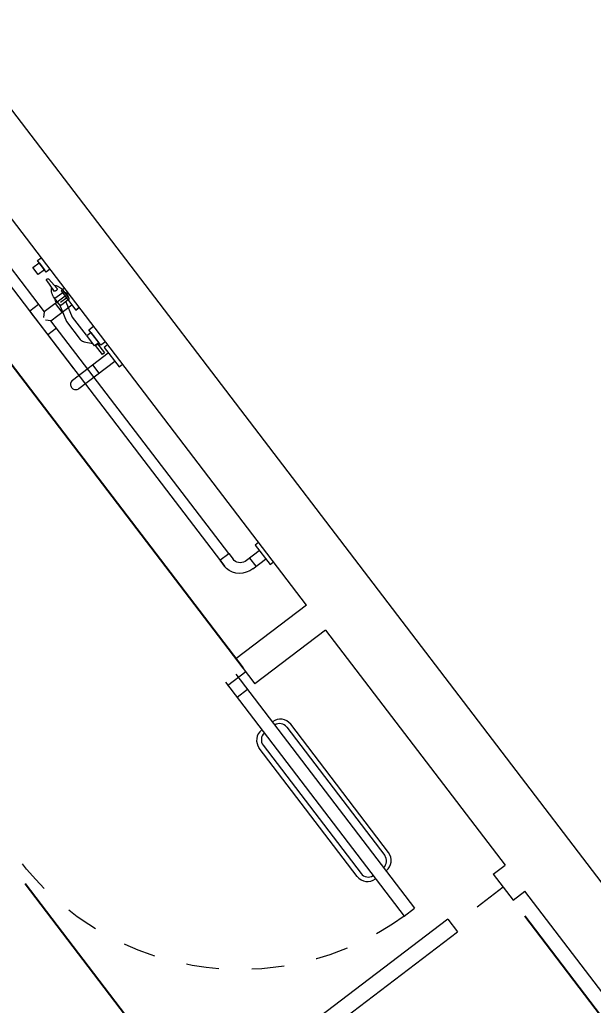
# Model space of a CAD drawing. Header units: metres. Extents: x 1384 to 1901, y 1501 to 2216.
# Drawn here: x 1466.201 to 1467.952, y 2116.091 to 2119.103 of the extents above; entities that cross this region are included whole.
import ezdxf

# ---------------------------------------------------------------- set-up
doc = ezdxf.new("R2010")
doc.units = ezdxf.units.M
doc.header["$LTSCALE"] = 0.05
doc.header["$PDMODE"] = 3
doc.linetypes.add('CONTINUA', pattern=[0])
doc.linetypes.add('TRATTEGGIATA', pattern=[0.75, 0.5, -0.25])
for name, color, linetype, lineweight in [('Cotas Nave 2', 250, 'CONTINUA', 15), ('mobiliario', 253, 'CONTINUA', 15), ('Pared Fuego', 81, 'CONTINUA', 15), ('Puertas', 4, 'CONTINUA', 15), ('Tabiques', 241, 'CONTINUA', 15), ('Zonas abiertas', 50, 'CONTINUA', 15)]:
    doc.layers.add(name, color=color, linetype=linetype, lineweight=lineweight)
doc.styles.add('ROMANT', font='ROMANT', dxfattribs={"width": 0.85})
doc.dimstyles.new('1-50-GENERAL', dxfattribs={"dimtxt": 0.38, "dimasz": 0.4, "dimexe": 0.18, "dimexo": 0.06, "dimgap": 0.09, "dimtad": 0, "dimdec": 1, "dimzin": 0, "dimdsep": 46, "dimtxsty": 'ROMANT', "dimcen": 0.09, "dimadec": 0, "dimazin": 0, "dimtfac": 1, "dimtdec": 1, "dimtix": 1, "dimtofl": 0, "dimtmove": 0, "dimatfit": 3, "dimfxl": 0, "dimtolj": 1, "dimtzin": 0, "dimarcsym": 0})

# ---------------------------------------------------------------- blocks, each defined once
blk = doc.blocks.new('*D258')
at = {"layer": 'Cotas Nave 2', "color": 0, "lineweight": -2, "transparency": 16777216}
for p, q in [((1452.4409, 2163.6844), (1458.0727, 2167.9789)), ((1458.1721, 2167.5516), (1479.2994, 2139.8456)), ((1502.3652, 2109.5977), (1481.0039, 2137.6104)), ((1496.6209, 2104.7143), (1502.7508, 2109.3887))]:
    blk.add_line(p, q, dxfattribs=at)
at = {"layer": 'Cotas Nave 2', "color": 0, "transparency": 16777216}
for points in [[(1458.2251, 2167.5921), (1458.1191, 2167.5112), (1457.9295, 2167.8697)], [(1502.4182, 2109.6381), (1502.3122, 2109.5573), (1502.6077, 2109.2796)]]:
    blk.add_solid(points, dxfattribs=at)
at = {"layer": 'Defpoints', "color": 0, "transparency": 16777216}
for p in [(1457.9295, 2167.8697), (1452.3932, 2163.648), (1496.5732, 2104.678)]:
    blk.add_point(p, dxfattribs=at)
at = {"layer": 'Cotas Nave 2', "color": 0, "transparency": 16777216, "insert": (1480.1517, 2138.728), "char_height": 1, "attachment_point": 5, "rotation": 307.3275, "style": 'ROMANT'}
blk.add_mtext('\\A1;73.7', dxfattribs=at)
blk = doc.blocks.new('*D280')
at = {"layer": 'Cotas Nave 2', "color": 0, "lineweight": -2, "transparency": 16777216}
for p, q in [((1451.6493, 2127.6147), (1442.9648, 2121.0908)), ((1443.349, 2120.8791), (1455.8204, 2104.2774)), ((1470.0045, 2085.396), (1457.533, 2101.9976)), ((1478.7852, 2091.4919), (1470.1008, 2084.968))]:
    blk.add_line(p, q, dxfattribs=at)
at = {"layer": 'Cotas Nave 2', "color": 0, "transparency": 16777216}
for points in [[(1443.4023, 2120.9191), (1443.2957, 2120.839), (1443.1087, 2121.1989)], [(1470.0578, 2085.436), (1469.9512, 2085.3559), (1470.2447, 2085.0761)]]:
    blk.add_solid(points, dxfattribs=at)
at = {"layer": 'Defpoints', "color": 0, "transparency": 16777216}
for p in [(1451.6972, 2127.6507), (1478.8332, 2091.528), (1470.2447, 2085.0761)]:
    blk.add_point(p, dxfattribs=at)
at = {"layer": 'Cotas Nave 2', "color": 0, "transparency": 16777216, "insert": (1456.6767, 2103.1375), "char_height": 1, "attachment_point": 5, "rotation": 306.9145, "style": 'ROMANT'}
blk.add_mtext('\\A1;45.2', dxfattribs=at)
blk = doc.blocks.new('*D281')
at = {"layer": 'Cotas Nave 2', "color": 0, "lineweight": -2, "transparency": 16777216}
for p, q in [((1429.0052, 2146.2119), (1424.0845, 2142.5154)), ((1424.4687, 2142.3037), (1445.4929, 2114.3168)), ((1468.2237, 2084.0582), (1447.1813, 2112.0693)), ((1473.2407, 2087.3268), (1468.32, 2083.6303))]:
    blk.add_line(p, q, dxfattribs=at)
at = {"layer": 'Cotas Nave 2', "color": 0, "transparency": 16777216}
for points in [[(1424.522, 2142.3438), (1424.4154, 2142.2637), (1424.2284, 2142.6235)], [(1468.277, 2084.0982), (1468.1704, 2084.0182), (1468.4639, 2083.7384)]]:
    blk.add_solid(points, dxfattribs=at)
at = {"layer": 'Defpoints', "color": 0, "transparency": 16777216}
for p in [(1429.0532, 2146.248), (1473.2887, 2087.3628), (1468.4639, 2083.7384)]:
    blk.add_point(p, dxfattribs=at)
at = {"layer": 'Cotas Nave 2', "color": 0, "transparency": 16777216, "insert": (1446.3371, 2113.193), "char_height": 1, "attachment_point": 5, "rotation": 306.9145, "style": 'ROMANT'}
blk.add_mtext('\\A1;73.6', dxfattribs=at)
blk = doc.blocks.new('*D295')
at = {"layer": 'Cotas Nave 2', "color": 0, "lineweight": -2, "transparency": 16777216}
for p, q in [((1467.7439, 2116.364), (1468.8654, 2114.8933)), ((1466.7499, 2115.6061), (1467.8714, 2114.1354)), ((1468.7562, 2115.0365), (1469.0743, 2115.279)), ((1468.0803, 2114.521), (1468.4381, 2114.7939))]:
    blk.add_line(p, q, dxfattribs=at)
at = {"layer": 'Cotas Nave 2', "color": 0, "transparency": 16777216}
for points in [[(1468.3977, 2114.8469), (1468.4786, 2114.7409), (1468.7562, 2115.0365)], [(1468.0399, 2114.5741), (1468.1207, 2114.468), (1467.7622, 2114.2785)]]:
    blk.add_solid(points, dxfattribs=at)
at = {"layer": 'Defpoints', "color": 0, "transparency": 16777216}
for p in [(1467.7075, 2116.4117), (1466.7135, 2115.6538), (1467.7622, 2114.2785)]:
    blk.add_point(p, dxfattribs=at)
at = {"layer": 'Cotas Nave 2', "color": 0, "transparency": 16777216, "insert": (1469.6649, 2115.7293), "char_height": 0.75, "attachment_point": 5, "rotation": 37.3275, "style": 'ROMANT'}
blk.add_mtext('\\A1;1.3', dxfattribs=at)
blk = doc.blocks.new('*D305')
at = {"layer": 'Cotas Nave 2', "color": 0, "lineweight": -2, "transparency": 16777216}
for p, q in [((1466.2177, 2116.4626), (1470.5941, 2110.7235)), ((1465.6021, 2115.9932), (1469.9785, 2110.2541)), ((1470.803, 2111.1092), (1471.1211, 2111.3518)), ((1469.5512, 2110.1547), (1469.2332, 2109.9121))]:
    blk.add_line(p, q, dxfattribs=at)
at = {"layer": 'Cotas Nave 2', "color": 0, "transparency": 16777216}
for points in [[(1470.7626, 2111.1622), (1470.8435, 2111.0562), (1470.485, 2110.8667)], [(1469.5108, 2110.2077), (1469.5917, 2110.1016), (1469.8693, 2110.3972)]]:
    blk.add_solid(points, dxfattribs=at)
at = {"layer": 'Defpoints', "color": 0, "transparency": 16777216}
for p in [(1466.1814, 2116.5104), (1465.5657, 2116.0409), (1470.485, 2110.8667)]:
    blk.add_point(p, dxfattribs=at)
at = {"layer": 'Cotas Nave 2', "color": 0, "transparency": 16777216, "insert": (1471.7358, 2111.8205), "char_height": 0.75, "attachment_point": 5, "rotation": 37.3275, "style": 'ROMANT'}
blk.add_mtext('\\A1;0.8', dxfattribs=at)
blk = doc.blocks.new('*D306')
at = {"layer": 'Cotas Nave 2', "color": 0, "lineweight": -2, "transparency": 16777216}
for p, q in [((1465.1987, 2119.9896), (1465.5168, 2120.2321)), ((1466.8832, 2117.121), (1464.7715, 2119.8902)), ((1466.145, 2116.5581), (1464.0333, 2119.3273)), ((1463.8244, 2118.9416), (1463.5063, 2118.699))]:
    blk.add_line(p, q, dxfattribs=at)
at = {"layer": 'Cotas Nave 2', "color": 0, "transparency": 16777216}
for points in [[(1465.1583, 2120.0426), (1465.2391, 2119.9366), (1464.8806, 2119.747)], [(1463.7839, 2118.9946), (1463.8648, 2118.8886), (1464.1424, 2119.1841)]]:
    blk.add_solid(points, dxfattribs=at)
at = {"layer": 'Defpoints', "color": 0, "transparency": 16777216}
for p in [(1464.1424, 2119.1841), (1466.9195, 2117.0733), (1466.1814, 2116.5104)]:
    blk.add_point(p, dxfattribs=at)
at = {"layer": 'Cotas Nave 2', "color": 0, "transparency": 16777216, "insert": (1466.1315, 2120.7009), "char_height": 0.75, "attachment_point": 5, "rotation": 37.3275, "style": 'ROMANT'}
blk.add_mtext('\\A1;0.9', dxfattribs=at)
blk = doc.blocks.new('*D307')
at = {"layer": 'Cotas Nave 2', "color": 0, "lineweight": -2, "transparency": 16777216}
for p, q in [((1469.8763, 2123.771), (1466.8083, 2121.4314)), ((1467.194, 2121.2225), (1470.2732, 2117.1845)), ((1475.0078, 2110.9756), (1471.9286, 2115.0136)), ((1478.1752, 2112.8879), (1475.1073, 2110.5484))]:
    blk.add_line(p, q, dxfattribs=at)
at = {"layer": 'Cotas Nave 2', "color": 0, "transparency": 16777216}
for points in [[(1467.247, 2121.2629), (1467.141, 2121.1821), (1466.9514, 2121.5406)], [(1475.0609, 2111.016), (1474.9548, 2110.9352), (1475.2504, 2110.6575)]]:
    blk.add_solid(points, dxfattribs=at)
at = {"layer": 'Defpoints', "color": 0, "transparency": 16777216}
for p in [(1469.924, 2123.8073), (1466.9514, 2121.5406), (1478.223, 2112.9243)]:
    blk.add_point(p, dxfattribs=at)
at = {"layer": 'Cotas Nave 2', "color": 0, "transparency": 16777216, "insert": (1471.1009, 2116.0991), "char_height": 1, "attachment_point": 5, "rotation": 307.3275, "style": 'ROMANT'}
blk.add_mtext('\\A1;13.7', dxfattribs=at)

msp = doc.modelspace()

# ---------------------------------------------------------------- linework, layer by layer
at = {"layer": 'mobiliario'}
for p, q in [((1465.8365, 2118.7863), (1466.2759, 2118.2101)), ((1465.8096, 2118.7658), (1466.3648, 2118.0377)), ((1466.2552, 2118.3671), (1466.2667, 2118.3759)), ((1466.2819, 2118.3321), (1466.2552, 2118.3671)), ((1466.241, 2118.3454), (1466.2604, 2118.3602)), ((1466.2572, 2118.3242), (1466.241, 2118.3454)), ((1466.2766, 2118.339), (1466.2572, 2118.3242)), ((1466.2604, 2118.3602), (1466.2766, 2118.339)), ((1466.2934, 2118.3409), (1466.2819, 2118.3321)), ((1466.2832, 2118.308), (1466.2833, 2118.3087)), ((1466.2832, 2118.3073), (1466.2832, 2118.308)), ((1466.2834, 2118.3066), (1466.2832, 2118.3073)), ((1466.2833, 2118.3087), (1466.2835, 2118.3093)), ((1466.2836, 2118.306), (1466.2834, 2118.3066)), ((1466.2835, 2118.3093), (1466.2838, 2118.3099)), ((1466.284, 2118.3054), (1466.2836, 2118.306)), ((1466.2838, 2118.3099), (1466.2842, 2118.3105)), ((1466.284, 2118.3054), (1466.3039, 2118.2751)), ((1466.2842, 2118.3105), (1466.2848, 2118.3109)), ((1466.2848, 2118.3109), (1466.2853, 2118.3113)), ((1466.2853, 2118.3113), (1466.286, 2118.3116)), ((1466.286, 2118.3116), (1466.2866, 2118.3117)), ((1466.2866, 2118.3117), (1466.2873, 2118.3117)), ((1466.2873, 2118.3117), (1466.288, 2118.3116)), ((1466.288, 2118.3116), (1466.2887, 2118.3114)), ((1466.2887, 2118.3114), (1466.2893, 2118.3111)), ((1466.2893, 2118.3111), (1466.2898, 2118.3107)), ((1466.2898, 2118.3107), (1466.2903, 2118.3102)), ((1466.2903, 2118.3102), (1466.3142, 2118.283)), ((1466.2978, 2118.2767), (1466.2979, 2118.2781)), ((1466.2979, 2118.2752), (1466.2978, 2118.2767)), ((1466.2979, 2118.2781), (1466.298, 2118.2795)), ((1466.298, 2118.2737), (1466.2979, 2118.2752)), ((1466.298, 2118.2795), (1466.2983, 2118.2808)), ((1466.2983, 2118.2808), (1466.2986, 2118.282)), ((1466.3045, 2118.2745), (1466.3039, 2118.2751)), ((1466.3052, 2118.274), (1466.3045, 2118.2745)), ((1466.3103, 2118.2899), (1466.309, 2118.2899)), ((1466.3109, 2118.2742), (1466.3101, 2118.2737)), ((1466.3116, 2118.2898), (1466.3103, 2118.2899)), ((1466.3133, 2118.276), (1466.3109, 2118.2742)), ((1466.313, 2118.2896), (1466.3116, 2118.2898)), ((1466.3143, 2118.2893), (1466.313, 2118.2896)), ((1466.3139, 2118.2766), (1466.3133, 2118.276)), ((1466.3144, 2118.2773), (1466.3139, 2118.2766)), ((1466.3142, 2118.283), (1466.3147, 2118.2823)), ((1466.3157, 2118.2888), (1466.3143, 2118.2893)), ((1466.3149, 2118.2781), (1466.3144, 2118.2773)), ((1466.3147, 2118.2823), (1466.315, 2118.2815)), ((1466.3151, 2118.2789), (1466.3149, 2118.2781)), ((1466.315, 2118.2815), (1466.3152, 2118.2806)), ((1466.3152, 2118.2798), (1466.3151, 2118.2789)), ((1466.3152, 2118.2806), (1466.3152, 2118.2798)), ((1466.3171, 2118.2883), (1466.3157, 2118.2888)), ((1466.3186, 2118.2877), (1466.3171, 2118.2883)), ((1466.32, 2118.2869), (1466.3186, 2118.2877)), ((1466.3215, 2118.2861), (1466.32, 2118.2869)), ((1466.323, 2118.2851), (1466.3215, 2118.2861)), ((1466.3246, 2118.284), (1466.323, 2118.2851)), ((1466.3261, 2118.2828), (1466.3246, 2118.284)), ((1466.3277, 2118.2816), (1466.3261, 2118.2828)), ((1466.3378, 2118.2826), (1466.3275, 2118.2747)), ((1466.3378, 2118.2826), (1466.3275, 2118.2747)), ((1466.3275, 2118.2747), (1466.3725, 2118.2157)), ((1466.3293, 2118.2802), (1466.3277, 2118.2816)), ((1466.3309, 2118.2787), (1466.3293, 2118.2802)), ((1466.3326, 2118.2771), (1466.3309, 2118.2787)), ((1466.3326, 2118.2771), (1466.3505, 2118.2536)), ((1466.3397, 2118.2587), (1466.2761, 2118.2102)), ((1466.2982, 2118.2722), (1466.298, 2118.2737)), ((1466.2986, 2118.2705), (1466.2982, 2118.2722)), ((1466.299, 2118.2689), (1466.2986, 2118.2705)), ((1466.2995, 2118.2672), (1466.299, 2118.2689)), ((1466.3002, 2118.2654), (1466.2995, 2118.2672)), ((1466.3009, 2118.2636), (1466.3002, 2118.2654)), ((1466.3017, 2118.2617), (1466.3009, 2118.2636)), ((1466.3026, 2118.2598), (1466.3017, 2118.2617)), ((1466.3036, 2118.2579), (1466.3026, 2118.2598)), ((1466.3048, 2118.2558), (1466.3036, 2118.2579)), ((1466.3227, 2118.2323), (1466.3048, 2118.2558)), ((1466.3059, 2118.2736), (1466.3052, 2118.274)), ((1466.3068, 2118.2733), (1466.3059, 2118.2736)), ((1466.3076, 2118.2732), (1466.3068, 2118.2733)), ((1466.3085, 2118.2732), (1466.3076, 2118.2732)), ((1466.3093, 2118.2734), (1466.3085, 2118.2732)), ((1466.3365, 2118.2719), (1466.3087, 2118.2507)), ((1466.3095, 2118.2473), (1466.3087, 2118.2507)), ((1466.3101, 2118.2737), (1466.3093, 2118.2734)), ((1466.3108, 2118.2441), (1466.3095, 2118.2473)), ((1466.3127, 2118.2412), (1466.3108, 2118.2441)), ((1466.3455, 2118.2535), (1466.3256, 2118.2384)), ((1466.3496, 2118.2466), (1466.3297, 2118.2314)), ((1466.3363, 2118.2722), (1466.3391, 2118.2709)), ((1466.3391, 2118.2709), (1466.3417, 2118.2692)), ((1466.3417, 2118.2692), (1466.3439, 2118.2671)), ((1466.3439, 2118.2671), (1466.3458, 2118.2646)), ((1466.3458, 2118.2646), (1466.3473, 2118.2619)), ((1466.3473, 2118.2619), (1466.3484, 2118.259)), ((1466.3484, 2118.259), (1466.3489, 2118.2559)), ((1466.3502, 2118.2471), (1466.3496, 2118.2466)), ((1466.3507, 2118.2478), (1466.3502, 2118.2471)), ((1466.3505, 2118.2536), (1466.351, 2118.2528)), ((1466.3512, 2118.2486), (1466.3507, 2118.2478)), ((1466.351, 2118.2528), (1466.3513, 2118.252)), ((1466.3514, 2118.2494), (1466.3512, 2118.2486)), ((1466.3513, 2118.252), (1466.3515, 2118.2512)), ((1466.3515, 2118.2503), (1466.3514, 2118.2494)), ((1466.3515, 2118.2512), (1466.3515, 2118.2503)), ((1466.2211, 2118.2262), (1466.827, 2117.4316)), ((1466.2586, 2118.2329), (1466.2317, 2118.2123)), ((1466.2967, 2118.1832), (1466.3603, 2118.2317)), ((1466.3309, 2118.2092), (1466.3102, 2118.2363)), ((1466.315, 2118.2386), (1466.3127, 2118.2412)), ((1466.3177, 2118.2364), (1466.315, 2118.2386)), ((1466.3207, 2118.2347), (1466.3177, 2118.2364)), ((1466.3233, 2118.2317), (1466.3227, 2118.2323)), ((1466.3227, 2118.2323), (1466.3441, 2118.1809)), ((1466.324, 2118.2312), (1466.3233, 2118.2317)), ((1466.3247, 2118.2308), (1466.324, 2118.2312)), ((1466.3256, 2118.2305), (1466.3247, 2118.2308)), ((1466.3264, 2118.2304), (1466.3256, 2118.2305)), ((1466.3273, 2118.2304), (1466.3264, 2118.2304)), ((1466.3281, 2118.2306), (1466.3273, 2118.2304)), ((1466.329, 2118.2309), (1466.3281, 2118.2306)), ((1466.3297, 2118.2314), (1466.329, 2118.2309)), ((1466.3422, 2118.2409), (1466.3616, 2118.1942)), ((1466.3828, 2118.2236), (1466.3725, 2118.2157)), ((1466.3725, 2118.2157), (1466.3828, 2118.2236)), ((1466.232, 2118.2119), (1466.2866, 2118.1403)), ((1466.2761, 2118.2102), (1466.2738, 2118.1934)), ((1466.2967, 2118.1832), (1466.2798, 2118.1854)), ((1466.3616, 2118.1942), (1466.4036, 2118.1391)), ((1466.314, 2118.1604), (1466.287, 2118.1398)), ((1466.8393, 2117.4716), (1466.2967, 2118.1832)), ((1466.3441, 2118.1809), (1466.3861, 2118.1258)), ((1466.4127, 2118.1557), (1466.4265, 2118.1663)), ((1466.4491, 2118.108), (1466.4127, 2118.1557)), ((1466.3881, 2118.1236), (1466.3861, 2118.1258)), ((1466.3903, 2118.1217), (1466.3881, 2118.1236)), ((1466.4058, 2118.1378), (1466.4188, 2118.1477)), ((1466.43, 2118.1061), (1466.4058, 2118.1378)), ((1466.4188, 2118.1477), (1466.443, 2118.116)), ((1466.3928, 2118.1201), (1466.3903, 2118.1217)), ((1466.3955, 2118.119), (1466.3928, 2118.1201)), ((1466.3984, 2118.1182), (1466.3955, 2118.119)), ((1466.3984, 2118.1182), (1466.4244, 2118.1135)), ((1466.443, 2118.116), (1466.43, 2118.1061)), ((1466.4323, 2118.1079), (1466.4387, 2118.1128)), ((1466.4538, 2118.0798), (1466.4323, 2118.1079)), ((1466.4387, 2118.1128), (1466.4602, 2118.0846)), ((1466.4629, 2118.1186), (1466.4491, 2118.108)), ((1466.4697, 2118.1096), (1466.4594, 2118.1017)), ((1466.4594, 2118.1017), (1466.5044, 2118.0427)), ((1466.4716, 2118.0841), (1466.3624, 2118.0009)), ((1466.4602, 2118.0846), (1466.4538, 2118.0798)), ((1466.3816, 2117.9758), (1466.4915, 2118.0596)), ((1466.4438, 2118.0232), (1466.4246, 2118.0483)), ((1466.5044, 2118.0427), (1466.5148, 2118.0505)), ((1466.3566, 2117.9918), (1466.3562, 2117.9891)), ((1466.3562, 2117.9891), (1466.3564, 2117.9863)), ((1466.3564, 2117.9863), (1466.3569, 2117.9837)), ((1466.3574, 2117.9944), (1466.3566, 2117.9918)), ((1466.3569, 2117.9837), (1466.358, 2117.9811)), ((1466.3587, 2117.9969), (1466.3574, 2117.9944)), ((1466.358, 2117.9811), (1466.3595, 2117.9788)), ((1466.3604, 2117.999), (1466.3587, 2117.9969)), ((1466.3595, 2117.9788), (1466.3613, 2117.9768)), ((1466.3624, 2118.0009), (1466.3604, 2117.999)), ((1466.3613, 2117.9768), (1466.3635, 2117.9751)), ((1466.3635, 2117.9751), (1466.3659, 2117.9738)), ((1466.3659, 2117.9738), (1466.3685, 2117.973)), ((1466.3685, 2117.973), (1466.3713, 2117.9726)), ((1466.374, 2117.9727), (1466.3767, 2117.9733)), ((1466.3767, 2117.9733), (1466.3792, 2117.9743)), ((1466.3792, 2117.9743), (1466.3816, 2117.9758)), ((1466.3713, 2117.9726), (1466.374, 2117.9727)), ((1466.9307, 2117.5051), (1466.9204, 2117.4972)), ((1466.9204, 2117.4972), (1466.9654, 2117.4382)), ((1466.8123, 2117.4509), (1466.8393, 2117.4716)), ((1466.8393, 2117.4716), (1466.8528, 2117.4539)), ((1466.9325, 2117.4796), (1466.8935, 2117.4499)), ((1466.8123, 2117.4509), (1466.8258, 2117.4332)), ((1466.8328, 2117.4256), (1466.8258, 2117.4332)), ((1466.8561, 2117.4503), (1466.8528, 2117.4539)), ((1466.86, 2117.4474), (1466.8561, 2117.4503)), ((1466.8644, 2117.4452), (1466.86, 2117.4474)), ((1466.8692, 2117.4439), (1466.8644, 2117.4452)), ((1466.8742, 2117.4434), (1466.8692, 2117.4439)), ((1466.8793, 2117.4438), (1466.8742, 2117.4434)), ((1466.8844, 2117.445), (1466.8793, 2117.4438)), ((1466.8891, 2117.4471), (1466.8844, 2117.445)), ((1466.8935, 2117.4499), (1466.8891, 2117.4471)), ((1466.923, 2117.4327), (1466.9039, 2117.4578)), ((1466.9127, 2117.4248), (1466.9516, 2117.4545)), ((1466.9654, 2117.4382), (1466.9757, 2117.4461)), ((1466.8411, 2117.4194), (1466.8328, 2117.4256)), ((1466.8506, 2117.4148), (1466.8411, 2117.4194)), ((1466.8608, 2117.412), (1466.8506, 2117.4148)), ((1466.8715, 2117.4109), (1466.8608, 2117.412)), ((1466.8824, 2117.4117), (1466.8715, 2117.4109)), ((1466.8931, 2117.4144), (1466.8824, 2117.4117)), ((1466.9033, 2117.4188), (1466.8931, 2117.4144)), ((1466.9127, 2117.4248), (1466.9033, 2117.4188))]:
    msp.add_line(p, q, dxfattribs=at)
at = {"layer": 'Pared Fuego'}
for p, q in [((1463.872, 2121.8489), (1473.4519, 2109.286)), ((1467.0765, 2117.3139), (1463.8328, 2121.5676)), ((1467.1348, 2117.2374), (1466.9195, 2117.0733)), ((1467.1348, 2117.2374), (1467.6829, 2116.5187)), ((1467.6469, 2116.4913), (1467.6829, 2116.5187)), ((1467.6469, 2116.4913), (1467.7075, 2116.4117)), ((1467.7075, 2116.4117), (1467.7435, 2116.4392)), ((1473.4137, 2109.0034), (1467.7435, 2116.4392))]:
    msp.add_line(p, q, dxfattribs=at)
at = {"layer": 'Pared Fuego', "linetype": 'Continuous', "extrusion": (-7.42565e-17, 9.73785e-17, -1)}
msp.add_line((1467.0765, 2117.3139), (1466.8612, 2117.1498), dxfattribs=at)
at = {"layer": 'Puertas', "extrusion": (-7.42565e-17, 9.73785e-17, -1)}
for p, q in [((1466.8915, 2117.11), (1466.8358, 2117.0676)), ((1466.8613, 2117.1027), (1467.4065, 2116.3877)), ((1466.8295, 2117.0784), (1467.3747, 2116.3634))]:
    msp.add_line(p, q, dxfattribs=at)
at = {"layer": 'Puertas'}
for p, q in [((1466.8969, 2117.056), (1466.8651, 2117.0317)), ((1467.3274, 2116.5579), (1467.0286, 2116.9497)), ((1467.0167, 2116.9407), (1467.3155, 2116.5488)), ((1467.2314, 2116.4847), (1466.9326, 2116.8766)), ((1466.9445, 2116.8856), (1467.2433, 2116.4938)), ((1467.3747, 2116.3634), (1467.4065, 2116.3877)), ((1467.5083, 2116.3542), (1466.5144, 2115.5962)), ((1467.5083, 2116.3542), (1467.5377, 2116.3156)), ((1466.5438, 2115.5577), (1467.5377, 2116.3156))]:
    msp.add_line(p, q, dxfattribs=at)
for centre, radius, start, end in [((1466.9969, 2116.9256), 0.0398, 37.3278, 127.3278), ((1466.9945, 2116.9238), 0.0279, 37.3278, 122.1591), ((1466.9643, 2116.9007), 0.0398, 127.3273, 217.3273), ((1466.9667, 2116.9025), 0.0279, 132.3529, 217.3273), ((1467.2957, 2116.5337), 0.0398, 307.3278, 37.3278), ((1467.2933, 2116.5319), 0.0279, 312.4959, 37.3278), ((1467.2631, 2116.5089), 0.0398, 217.3273, 307.3273), ((1467.2655, 2116.5107), 0.0279, 217.3273, 302.3021)]:
    msp.add_arc(centre, radius, start, end, dxfattribs=at)
at = {"layer": 'Puertas', "linetype": 'TRATTEGGIATA', "extrusion": (-7.42565e-17, 9.73785e-17, -1)}
msp.add_arc((-1466.8745, 2117.0459), 0.8461, 233.7641, 326.2769, dxfattribs=at)
at = {"layer": 'Tabiques', "linetype": 'Continuous', "extrusion": (-7.42565e-17, 9.73785e-17, -1)}
msp.add_line((1466.8611, 2117.1498), (1466.9195, 2117.0733), dxfattribs=at)
at = {"layer": 'Zonas abiertas', "color": 4, "linetype": 'TRATTEGGIATA'}
msp.add_line((1467.6772, 2116.4515), (1467.5235, 2116.3343), dxfattribs=at)
at = {"layer": 'Zonas abiertas'}
msp.add_line((1467.523, 2116.3349), (1467.523, 2116.3349), dxfattribs=at)

# ---------------------------------------------------------------- dimensions: what is measured, and where the dimension line sits
at = {"layer": 'Cotas Nave 2'}
for base, p1, p2, angle, override, picture, middle, dimtype in [((1457.9295, 2167.8697), (1496.5732, 2104.678), (1452.3932, 2163.648), 307.3275, {"dimtxt": 1}, '*D258', (1480.1517, 2138.728), 160), ((1468.4639, 2083.7384), (1429.0532, 2146.248), (1473.2887, 2087.3628), 306.9145, {"dimtxt": 1}, '*D281', (1446.3371, 2113.193), 161), ((1466.9514, 2121.5406), (1478.223, 2112.9243), (1469.924, 2123.8073), 307.3275, {"dimtxt": 1}, '*D307', (1471.1009, 2116.0991), 160), ((1464.1424, 2119.1841), (1466.9195, 2117.0733), (1466.1814, 2116.5104), 37.3275, {"dimtxt": 0.75}, '*D306', (1466.1315, 2120.7009), 160), ((1467.7622, 2114.2785), (1467.7075, 2116.4117), (1466.7135, 2115.6538), 37.3275, {"dimtxt": 0.75}, '*D295', (1469.6649, 2115.7293), 160), ((1470.485, 2110.8667), (1465.5657, 2116.0409), (1466.1814, 2116.5104), 37.3275, {"dimtxt": 0.75}, '*D305', (1471.7358, 2111.8205), 160)]:
    dim = msp.add_linear_dim(base=base, p1=p1, p2=p2, angle=angle, dimstyle='1-50-GENERAL', override=override, dxfattribs=at)
    dim.commit()
    dim.dimension.update_dxf_attribs({"geometry": picture, "text_midpoint": middle, "dimtype": dimtype})
dim = msp.add_aligned_dim(p1=(1451.6972, 2127.6507), p2=(1478.8332, 2091.528), distance=-10.7419, dimstyle='1-50-GENERAL', override={"dimtxt": 1}, dxfattribs=at)
dim.commit()
dim.dimension.update_dxf_attribs({"geometry": '*D280', "text_midpoint": (1456.6767, 2103.1375)})

doc.saveas('drawing.dxf')
